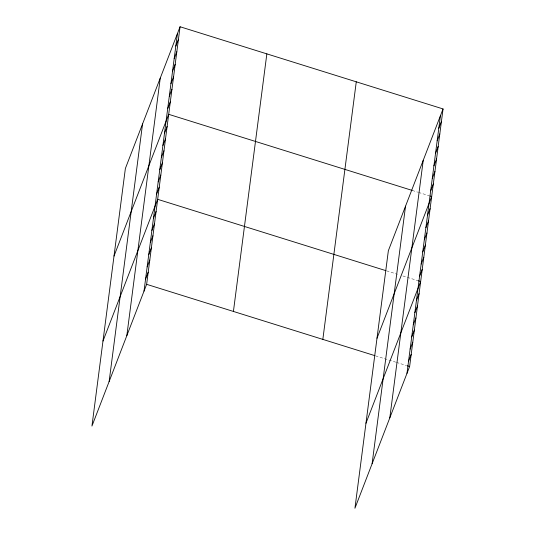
<?xml version="1.0" encoding="UTF-8"?>
<svg xmlns="http://www.w3.org/2000/svg" width="535" height="535" viewBox="0 0 535 535"><rect width="100%" height="100%" fill="white"/><g stroke="black" fill="none" stroke-linecap="round" stroke-linejoin="round"><path stroke-width="0.4" stroke-dasharray="2.67 2.01" d="M412.311 190.46L417.741 192.159M418.51 192.399L429.364 195.79M386.558 270.857L397.405 274.248M402.835 275.946L418.33 280.788M375.53 355.862L395.673 362.155M396.448 362.396L406.52 365.545"/><path stroke-width="0.8" d="M109.127 381.542L142.557 123.966M126.822 335.679L160.253 78.103M144.002 291.16L177.433 33.585M180.068 26.75L125.377 168.485L91.946 426.061L146.637 284.326L180.068 26.75L443.054 108.939L409.623 366.515L354.932 508.25L388.363 250.674L443.054 108.939M233.421 311.45L266.851 53.874M322.839 339.391L356.27 81.815M372.106 463.731L405.537 206.162M389.808 417.868L423.238 160.293M406.981 373.35L440.412 115.774M175.808 46.097L178.443 39.262M174.183 58.609L176.824 51.775M172.558 71.122L175.199 64.28M170.939 83.627L173.574 76.793M169.314 96.139L171.949 89.305M167.689 108.652L170.324 101.817M114.015 256.058L168.706 114.323L412.311 190.46M164.492 133.302L167.127 126.467M162.914 145.446L165.549 138.612M161.336 157.591L163.977 150.756M159.764 169.735L162.399 162.894M158.186 181.873L160.821 175.039M156.608 194.018L159.249 187.183M102.981 341.062L157.671 199.328L385.782 270.616M153.458 218.307L156.093 211.465M151.88 230.445L154.521 223.61M150.308 242.589L152.943 235.754M148.73 254.734L151.365 247.899M147.152 266.878L149.793 260.037M145.58 279.016L148.215 272.181M438.787 128.286L441.428 121.452M437.169 140.799L439.803 133.964M435.543 153.311L438.178 146.476M433.918 165.823L436.56 158.982M432.293 178.329L434.935 171.494M430.668 190.841L433.31 184.007M376.994 338.254L431.685 196.519L430.133 196.031M427.472 215.498L430.107 208.657M425.893 227.636L428.535 220.801M424.322 239.78L426.957 232.946M422.744 251.925L425.378 245.09M421.165 264.069L423.807 257.228M419.594 276.207L422.229 269.373M365.96 423.252L420.65 281.517L418.33 280.788M416.437 300.496L419.079 293.661M414.866 312.641L417.501 305.799M413.287 324.778L415.922 317.944M411.709 336.923L414.351 330.088M410.138 349.067L412.773 342.226M408.559 361.205L411.201 354.371M146.637 284.326L374.754 355.614M407.295 365.786L409.623 366.515"/></g></svg>
